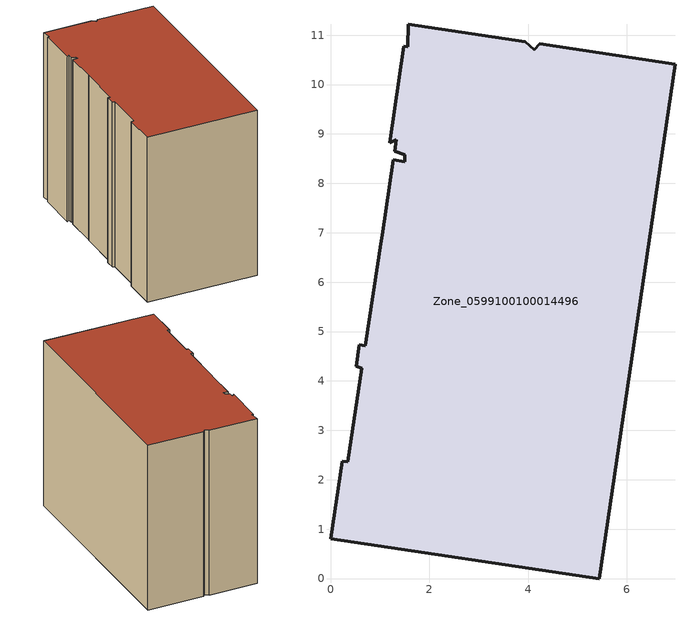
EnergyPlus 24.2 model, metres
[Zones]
Zone_0599100100014496
 floor ground (C_G): 1.3,8.65 1.33,8.88 1.2,8.82 1.49,10.78 1.56,10.77 1.58,11.22 3.95,10.87 4.12,10.71 4.23,10.82 6.97,10.41 5.44,0 0,0.8 0.23,2.38 0.35,2.37 0.64,4.25 0.52,4.29 0.58,4.73 0.71,4.71 1.03,6.84 1.04,6.95 1.27,8.48 1.5,8.44 1.5,8.58 z0
 wall outside (C_F): 0,0.8 5.44,0 6.97,10.41 4.23,10.82 4.12,10.71 3.95,10.87 1.58,11.22 1.56,10.77 1.49,10.78 1.2,8.82 1.33,8.88 1.3,8.65 1.5,8.58 1.5,8.44 1.27,8.48 1.04,6.95 1.03,6.84 0.71,4.71 0.58,4.73 0.52,4.29 0.64,4.25 0.35,2.37 0.23,2.38 0,0.8 z0:8.47
 roof outside (C_R): 1.33,8.88 1.3,8.65 1.5,8.58 1.5,8.44 1.27,8.48 1.04,6.95 1.03,6.84 0.71,4.71 0.58,4.73 0.52,4.29 0.64,4.25 0.35,2.37 0.23,2.38 0,0.8 5.44,0 6.97,10.41 4.23,10.82 4.12,10.71 3.95,10.87 1.58,11.22 1.56,10.77 1.49,10.78 1.2,8.82 z8.47
[BUILDING]
Pand.0599100100014496: North Axis=0; Terrain=City; Loads Convergence Tolerance Value=0.04; Temperature Convergence Tolerance Value=0.4; Solar Distribution=FullExterior; Maximum Number of Warmup Days=25; Minimum Number of Warmup Days=1
[Site:Location]
Rotterdam.The.Hague.AP_ZH_NLD Design_Conditions: Latitude=51.96; Longitude=4.45; Time Zone=1; Elevation=-4.5
[SITE:GROUNDTEMPERATURE:BUILDINGSURFACE]
18, 18, 18, 18, 18, 18, 18, 18, 18, 18, 18, 18
[MATERIAL] Thermal Absorptance=0.9; Solar Absorptance=0.7; Visible Absorptance=0.7
Name | Roughness | Thickness | Conductivity | Density | Specific Heat
G.TC.2015-2018 | MediumSmooth | 0.15 | 0.0428571 | 540 | 1210
F.TC.2015-2018 | Rough | 0.3 | 0.0666667 | 1920 | 840
R.TC.2015-2018 | MediumRough | 0.2 | 0.0333333 | 1500 | 1000
[CONSTRUCTION]
C_G: G.TC.2015-2018
C_F: F.TC.2015-2018
C_R: R.TC.2015-2018
[ZONE]
Zone_0599100100014496: Type=1; Multiplier=1; Ceiling Height=Autocalculate; Volume=Autocalculate; Floor Area=autocalculate; Part of Total Floor Area=Yes
[ZONEINFILTRATION:DESIGNFLOWRATE]
Infil_Zone_0599100100014496: Zone or ZoneList or Space or SpaceList=Zone_0599100100014496; Schedule=AlwaysOn; Design Flow Rate Calculation Method=Flow/Area; Flow Rate per Floor Area=0.0015; Constant Term Coefficient=1; Temperature Term Coefficient=0; Velocity Term Coefficient=0; Velocity Squared Term Coefficient=0
[HVACTEMPLATE:ZONE:IDEALLOADSAIRSYSTEM]
Zone_0599100100014496: Maximum Heating Supply Air Temperature=50; Minimum Cooling Supply Air Temperature=13; Maximum Heating Supply Air Humidity Ratio=0.0156; Minimum Cooling Supply Air Humidity Ratio=0.0077; Heating Limit=NoLimit; Cooling Limit=NoLimit; Dehumidification Control Type=ConstantSensibleHeatRatio; Cooling Sensible Heat Ratio=0.7; Dehumidification Setpoint=60; Humidification Control Type=None; Humidification Setpoint=30; Outdoor Air Method=None; Outdoor Air Flow Rate per Person=0.00944; Outdoor Air Flow Rate per Zone Floor Area=0; Outdoor Air Flow Rate per Zone=0; Demand Controlled Ventilation Type=None; Outdoor Air Economizer Type=NoEconomizer; Heat Recovery Type=None; Sensible Heat Recovery Effectiveness=0.7; Latent Heat Recovery Effectiveness=0.65
[ZONECONTROL:THERMOSTAT]
ThermostatControl_Zone_0599100100014496: Zone or ZoneList=Zone_0599100100014496; Control Type Schedule=DualSetpointControlType; Control 1=Thermostat_Zone_0599100100014496; Temperature Difference Between Cutout And Setpoint=0
[THERMOSTATSETPOINT:DUALSETPOINT]
Thermostat_Zone_0599100100014496: Heating Setpoint Temperature Schedule=HeatingSetpoint_Zone_0599100100014496; Cooling Setpoint Temperature Schedule=CoolingSetpoint_Zone_0599100100014496
[SCHEDULE:COMPACT]
HeatingSetpoint_Zone_0599100100014496: Through: 12/31, For: AllDays, Until: 24:00, 21
CoolingSetpoint_Zone_0599100100014496: Through: 12/31, For: AllDays, Until: 24:00, 24
DualSetpointControlType: Through: 12/31, For: AllDays, Until: 24:00, 4
AlwaysOn: Through: 12/31, For: AllDays, Until: 24:00, 1
